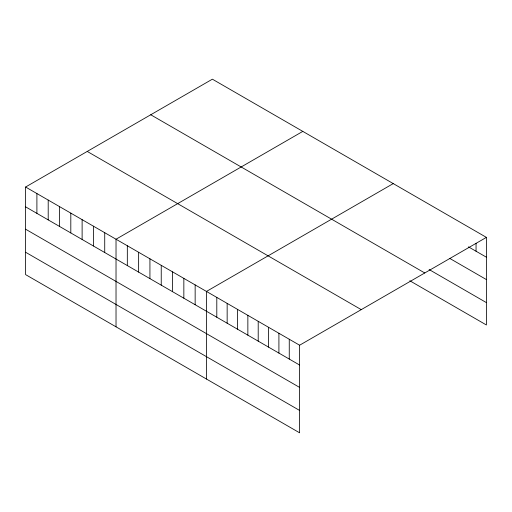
<?xml version="1.0" encoding="UTF-8"?>
<svg xmlns="http://www.w3.org/2000/svg" width="512" height="512" viewBox="0 0 512 512"><rect width="100%" height="100%" fill="white"/><g stroke="black" fill="none" stroke-linecap="round" stroke-linejoin="round"><path stroke-width="0.77" d="M25.6 187.021L299.616 345.222L299.616 432.819L25.6 274.618L25.6 187.021L212.384 79.181L486.4 237.382L486.4 324.979L409.798 280.755M302.81 131.386L116.026 239.226L116.026 326.822M393.235 183.597L206.451 291.437L206.451 379.027M299.616 345.222L486.4 237.382M468.454 246.848L486.4 257.203M449.824 258.451L486.4 279.571M429.12 269.542L486.4 302.611M150.746 114.771L424.762 272.973M87.238 151.437L361.254 309.638M25.6 206.842L299.616 365.043M25.6 229.21L299.616 387.411M25.6 252.25L299.616 410.451M476.051 243.302L476.051 251.232M289.261 339.245L289.261 359.066M278.912 333.267L278.912 353.094M268.563 327.296L268.563 347.117M258.208 321.318L258.208 341.139M247.859 315.341L247.859 335.162M237.504 309.363L237.504 329.184M227.155 303.386L227.155 323.206M216.8 297.408L216.8 317.235M195.149 284.909L195.149 304.73M183.846 278.381L183.846 298.202M172.538 271.859L172.538 291.68M161.235 265.331L161.235 285.152M149.933 258.803L149.933 278.63M138.63 252.282L138.63 272.102M127.328 245.754L127.328 265.574M104.723 232.704L104.723 252.525M93.421 226.176L93.421 245.997M82.118 219.648L82.118 239.475M70.81 213.126L70.81 232.947M59.507 206.598L59.507 226.419M48.205 200.07L48.205 219.898M36.902 193.549L36.902 213.37"/></g></svg>
